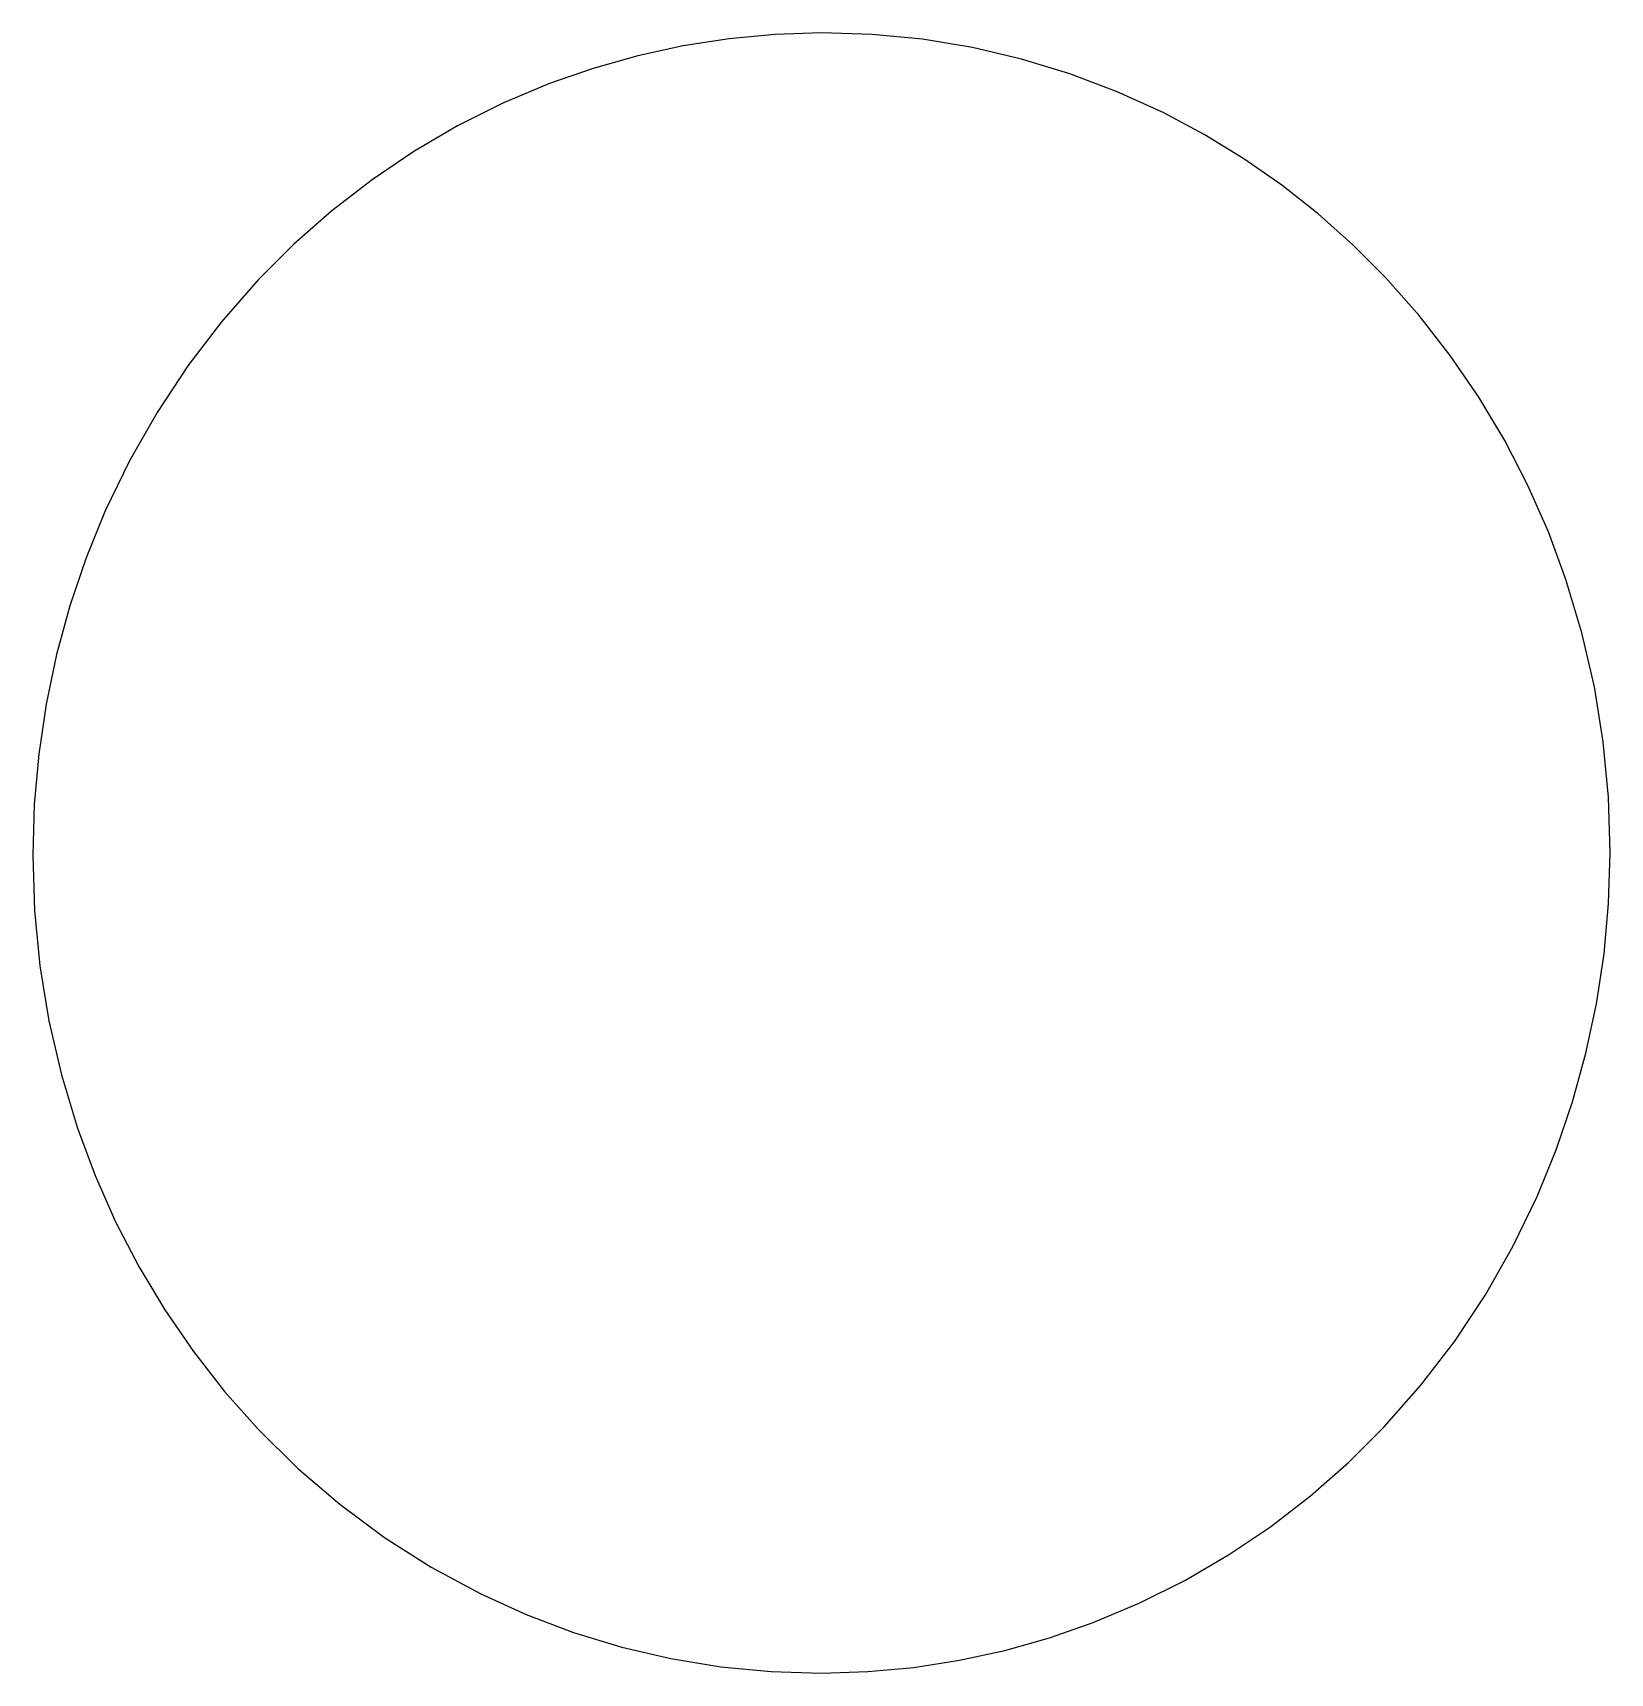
# Model space of a CAD drawing. Extents: x -734 to 734, y -763 to 762.
import ezdxf

# ---------------------------------------------------------------- set-up
doc = ezdxf.new("R2010")
doc.units = 0

msp = doc.modelspace()

# ---------------------------------------------------------------- linework, layer by layer
for p, q in [((-128.708975, 750.361057), (-170.862469, 741.13343)), ((-86.071916, 757.010229), (-128.708975, 750.361057)), ((-43.108924, 761.047233), (-86.071916, 757.010229)), ((0.019919, 762.475474), (-43.108924, 761.047233)), ((47.071977, 761.032846), (0.019919, 762.475474)), ((93.923601, 756.465375), (47.071977, 761.032846)), ((140.371304, 748.81677), (93.923601, 756.465375)), ((186.207944, 738.09771), (140.371304, 748.81677)), ((-170.862469, 741.13343), (-212.387733, 729.396557)), ((231.239196, 724.382727), (186.207944, 738.09771)), ((-212.387733, 729.396557), (-253.134451, 715.190088)), ((275.266362, 707.721932), (231.239196, 724.382727)), ((-253.134451, 715.190088), (-296.515293, 696.912508)), ((318.107297, 688.214057), (275.266362, 707.721932)), ((-296.515293, 696.912508), (-338.612905, 675.847061)), ((356.182904, 667.90817), (318.107297, 688.214057)), ((-338.612905, 675.847061), (-379.25568, 652.095592)), ((392.971938, 645.354509), (356.182904, 667.90817)), ((-379.25568, 652.095592), (-418.286598, 625.778395)), ((428.37865, 620.687048), (392.971938, 645.354509)), ((-418.286598, 625.778395), (-455.557621, 597.022014)), ((462.241095, 593.939456), (428.37865, 620.687048)), ((-455.557621, 597.022014), (-490.91475, 565.944048)), ((494.500126, 565.278391), (462.241095, 593.939456)), ((-490.91475, 565.944048), (-524.251283, 532.707035)), ((525.018581, 534.769975), (494.500126, 565.278391)), ((556.231168, 499.530459), (525.018581, 534.769975)), ((-524.251283, 532.707035), (-558.402796, 493.780433)), ((-558.402796, 493.780433), (-589.846945, 452.640234)), ((585.180269, 462.409791), (556.231168, 499.530459)), ((611.753335, 423.552471), (585.180269, 462.409791)), ((-589.846945, 452.640234), (-618.389416, 409.436412)), ((635.874795, 383.125926), (611.753335, 423.552471)), ((-618.389416, 409.436412), (-643.988946, 364.427278)), ((657.463041, 341.289902), (635.874795, 383.125926)), ((-643.988946, 364.427278), (-666.523938, 317.807874)), ((676.462633, 298.219119), (657.463041, 341.289902)), ((-666.523938, 317.807874), (-684.264563, 274.203214)), ((692.822138, 254.07817), (676.462633, 298.219119)), ((-684.264563, 274.203214), (-699.3676, 229.615747)), ((707.70129, 204.481036), (692.822138, 254.07817)), ((-699.3676, 229.615747), (-711.784861, 184.207713)), ((719.318688, 154.019974), (707.70129, 204.481036)), ((-711.784861, 184.207713), (-721.458784, 138.137343)), ((727.572836, 102.898126), (719.318688, 154.019974)), ((-721.458784, 138.137343), (-728.419622, 91.579917)), ((-728.419622, 91.579917), (-732.591186, 44.688184)), ((732.482502, 51.349494), (727.572836, 102.898126)), ((733.9842, -0.410356), (732.482502, 51.349494)), ((-732.591186, 44.688184), (-733.98304, -2.366156)), ((-733.9834, -2.366156), (-732.330258, -54.038039)), ((732.491894, -47.386072), (733.983994, -0.410356)), ((-732.330258, -54.038039), (-727.324356, -105.49532)), ((728.260778, -94.202076), (732.491894, -47.386072)), ((-727.324356, -105.49532), (-718.981161, -156.51766)), ((721.199992, -140.668792), (728.260778, -94.202076)), ((711.43491, -186.643021), (721.199992, -140.668792)), ((-718.981161, -156.51766), (-707.298809, -206.880514)), ((698.957684, -231.956751), (711.43491, -186.643021)), ((-707.298809, -206.880514), (-692.328468, -256.366044)), ((683.798614, -276.444871), (698.957684, -231.956751)), ((-692.328468, -256.366044), (-675.93147, -300.415425)), ((666.001434, -319.944719), (683.798614, -276.444871)), ((-675.93147, -300.415425), (-656.882438, -343.386125)), ((643.447341, -366.463551), (666.001434, -319.944719)), ((-656.882438, -343.386125), (-635.240344, -385.109072)), ((617.813034, -411.359129), (643.447341, -366.463551)), ((-635.240344, -385.109072), (-611.099014, -425.435894)), ((589.246673, -454.448615), (617.813034, -411.359129)), ((-611.099014, -425.435894), (-584.525246, -464.204623)), ((557.8017, -495.484252), (589.246673, -454.448615)), ((-584.525246, -464.204623), (-555.568032, -501.226957)), ((-555.568032, -501.226957), (-524.350653, -536.361544)), ((523.638352, -534.286365), (557.8017, -495.484252)), ((-524.350653, -536.361544), (-487.530789, -572.651246)), ((490.332973, -567.448833), (523.638352, -534.286365)), ((-487.530789, -572.651246), (-448.266635, -606.281728)), ((454.977556, -598.415415), (490.332973, -567.448833)), ((-448.266635, -606.281728), (-406.721686, -637.050883)), ((417.745478, -627.098579), (454.977556, -598.415415)), ((-406.721686, -637.050883), (-363.105399, -664.805079)), ((378.758963, -653.34772), (417.745478, -627.098579)), ((338.155389, -677.019442), (378.758963, -653.34772)), ((-363.105399, -664.805079), (-317.608878, -689.356052)), ((296.105496, -698.015199), (338.155389, -677.019442)), ((-317.608878, -689.356052), (-274.825377, -708.812621)), ((252.783174, -716.240273), (296.105496, -698.015199)), ((-274.825377, -708.812621), (-230.856713, -725.416167)), ((212.092699, -730.400452), (252.783174, -716.240273)), ((-230.856713, -725.416167), (-185.891883, -739.092852)), ((170.632961, -742.117359), (212.092699, -730.400452)), ((-185.891883, -739.092852), (-140.121986, -749.776876)), ((128.537062, -751.291973), (170.632961, -742.117359)), ((-140.121986, -749.776876), (-93.739887, -757.370191)), ((-93.739887, -757.370191), (-46.964908, -761.94876)), ((-46.964908, -761.94876), (0.012078, -763.370312)), ((0.012078, -763.370312), (43.07169, -761.94896)), ((43.07169, -761.94896), (85.968062, -757.9345)), ((85.968062, -757.9345), (128.537062, -751.291973))]:
    msp.add_line(p, q)

doc.saveas('drawing.dxf')
